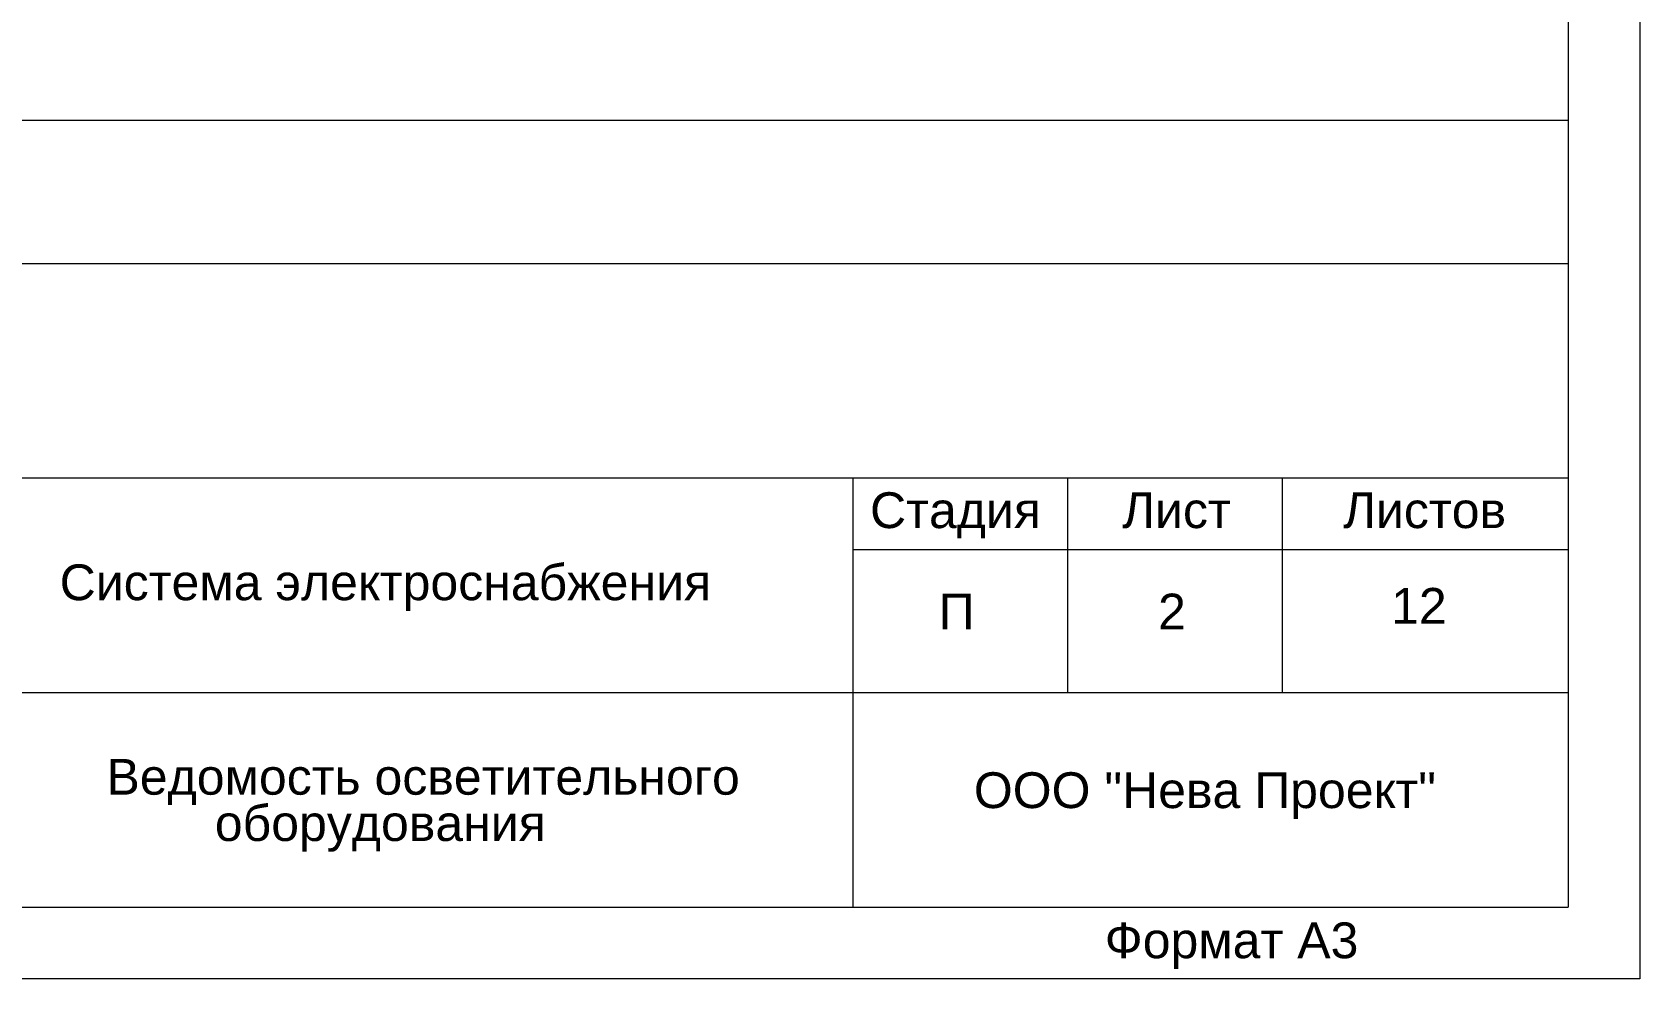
# Model space of a CAD drawing. Header units: metres. Extents: x -1525 to -1043, y -1331 to -1144.
# Drawn here: x -1363.01 to -1351.77, y -1185.28 to -1178.66 of the extents above; entities that cross this region are included whole.
import ezdxf
from ezdxf.enums import TextEntityAlignment as Align

# ---------------------------------------------------------------- set-up
doc = ezdxf.new("R2010")
doc.units = ezdxf.units.M
doc.header["$MEASUREMENT"] = 0
doc.layers.add('Level 50', color=7, linetype='Continuous', lineweight=0)
doc.layers.add('Level 63', color=7, linetype='Continuous', lineweight=0)
doc.styles.add('GOST 2.304', font='CS_Gost2304.shx')
doc.styles.add('Style-Arial', font='arial.ttf')

msp = doc.modelspace()

# ---------------------------------------------------------------- linework, layer by layer
at = {"layer": 'Level 50', "color": 7, "linetype": 'Continuous', "lineweight": 0}
for p, q in [((-1351.77251694, -1156.27538635), (-1351.77251694, -1185.27538635)), ((-1351.77251694, -1185.27538635), (-1372.77251694, -1185.27538635))]:
    msp.add_line(p, q, dxfattribs=at)
at = {"layer": 'Level 50', "color": 7, "linetype": 'Continuous', "lineweight": 13}
for p in [(-1352.27251694, -1156.77538635), (-1371.74198397, -1184.77538635)]:
    msp.add_line(p, (-1352.27251694, -1184.77538635), dxfattribs=at)
at = {"layer": 'Level 63', "color": 7, "linetype": 'Continuous', "lineweight": 13}
for p, q in [((-1370.77251694, -1179.27538635), (-1352.27251694, -1179.27538635)), ((-1364.27251694, -1180.27538635), (-1352.27251694, -1180.27538635)), ((-1364.27251694, -1181.77538635), (-1352.27251694, -1181.77538635)), ((-1357.27251694, -1182.27538635), (-1352.27251694, -1182.27538635)), ((-1364.27251694, -1183.27538635), (-1352.27251694, -1183.27538635))]:
    msp.add_line(p, q, dxfattribs=at)
at = {"layer": 'Level 63', "color": 7, "linetype": 'Continuous', "lineweight": 13, "flags": 128}
for points in [[(-1357.27251694, -1181.77538635), (-1357.27251694, -1184.77538635)], [(-1355.77251694, -1181.77538635), (-1355.77251694, -1183.27538635)], [(-1354.27251694, -1181.77538635), (-1354.27251694, -1183.27538635)]]:
    msp.add_lwpolyline(points, dxfattribs=at)

# ---------------------------------------------------------------- texts
at = {"color": 7, "linetype": 'Continuous', "lineweight": 13, "style": 'Style-Arial'}
for s, p in [('Ведомость осветительного', (-1362.4862165, -1183.98843744)), ('оборудования', (-1361.72908614, -1184.31198927))]:
    msp.add_text(s, height=0.25, dxfattribs=at).set_placement(p)
msp.add_text('ООО "Нева Проект"', height=0.25, dxfattribs=at).set_placement((-1356.42581191, -1183.83202163), align=Align.TOP_LEFT)
at = {"color": 7, "linetype": 'Continuous', "lineweight": 13, "insert": (-1360.53766786, -1182.54199139), "char_height": 0.25, "attachment_point": 5, "line_spacing_factor": 0.776524, "style": 'Style-Arial'}
msp.add_mtext('Система электроснабжения', dxfattribs=at)
at = {"color": 7, "linetype": 'Continuous', "lineweight": 0, "char_height": 0.25, "attachment_point": 5, "line_spacing_factor": 0.72, "style": 'GOST 2.304'}
for s, insert in [('{\\fArial|b0|i0|c204|p39;П}', (-1356.5469109, -1182.70867325)), ('{\\fArial|b0|i0|c204|p39;2}', (-1355.04161193, -1182.70867325)), ('{\\fArial|b0|i0|c204|p39;12}', (-1353.31624082, -1182.6689256))]:
    msp.add_mtext(s, dxfattribs=dict(at, insert=insert))
at = {"layer": 'Level 63', "color": 7, "linetype": 'Continuous', "lineweight": 0, "style": 'Style-Arial'}
for s, p in [('Стадия', (-1356.55407219, -1182.00037635)), ('Лист', (-1355.0097513, -1182.00037635)), ('Листов', (-1353.27626024, -1182.00037635)), ('Формат А3', (-1354.62515585, -1185.00615721))]:
    msp.add_text(s, height=0.25, dxfattribs=at).set_placement(p, align=Align.MIDDLE_CENTER)

doc.saveas('drawing.dxf')
